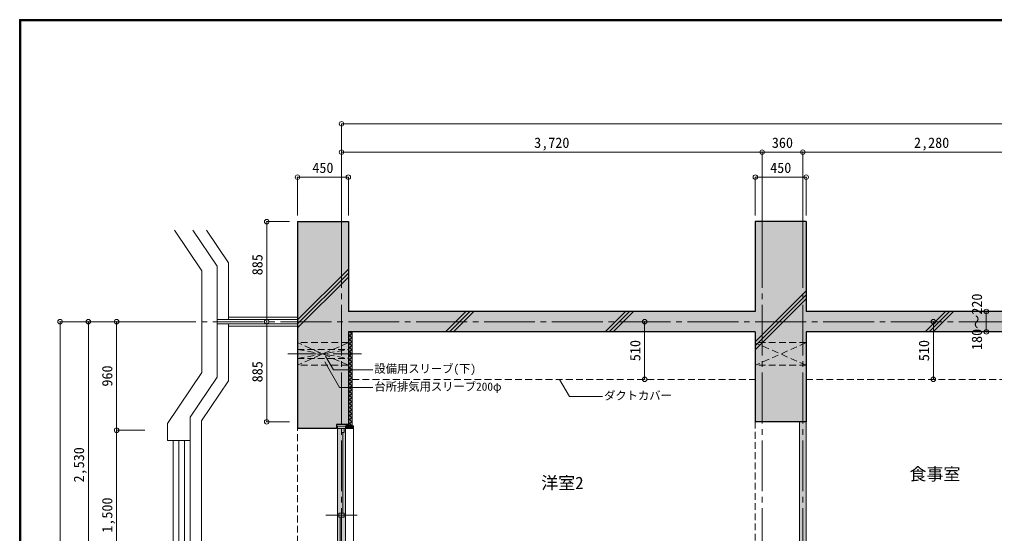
# Model space of a CAD drawing. Units: millimetres at full size, sheet at 1:50. Extents: x -9674 to 32603, y -6794 to 6791.
# Drawn here: x -9674 to -1049, y 2246 to 6791 of the extents above; entities that cross this region are included whole.
import ezdxf
from ezdxf.enums import TextEntityAlignment as Align

# ---------------------------------------------------------------- set-up
doc = ezdxf.new("R2010")
doc.units = ezdxf.units.MM
doc.header["$LTSCALE"] = 50
doc.header["$PDMODE"] = 32
doc.header["$PDSIZE"] = 40
for name, pattern in [('CHAIN1', [8, 5, -1, 1, -1]), ('CHAIN2', [12, 9, -1, 1, -1]), ('DASHED1', [1.8, 1.2, -0.6])]:
    doc.linetypes.add(name, pattern=pattern)
for name, color, linetype, lineweight in [('0-0_図面枠', 7, 'Continuous', 9), ('1-0_芯', 7, 'CHAIN2', 9), ('1-1_躯体', 2, 'Continuous', 25), ('1-2_間仕切', 3, 'Continuous', 18), ('1-3_建具', 3, 'Continuous', 18), ('1-6_ﾊﾞﾙｺﾆｰ・階段', 4, 'Continuous', 9), ('1-7_その他', 7, 'DASHED1', 9), ('1-8_ハッチ', 4, 'Continuous', 9), ('1-A_文字', 7, 'Continuous', 9), ('1-B_寸法', 7, 'Continuous', 9), ('1-C_梁', 7, 'DASHED1', 9)]:
    doc.layers.add(name, color=color, linetype=linetype, lineweight=lineweight)
for name, color, linetype in [('4-0', 1, 'Continuous'), ('4-1', 2, 'Continuous'), ('4-2', 4, 'Continuous'), ('4-F', 4, 'Continuous')]:
    doc.layers.add(name, color=color, linetype=linetype)
doc.styles.add('ＭＳ ゴシック', font='')
doc.styles.get('ＭＳ ゴシック').set_extended_font_data('MS Gothic')

msp = doc.modelspace()

# ---------------------------------------------------------------- linework, layer by layer
at = {"layer": '0-0_図面枠'}
for p, q in [((-9673.92, 6791.43), (-9673.92, -6793.93)), ((-9672.16, 6789.66), (-9672.16, -6792.16)), ((9697.16, 6789.66), (-9672.16, 6789.66)), ((-9670.4, 6787.9), (-9670.4, -6790.4)), ((9695.4, 6787.9), (-9670.4, 6787.9)), ((-9668.64, -6788.64), (-9668.64, 6786.14)), ((-9668.64, 6786.14), (9693.64, 6786.14)), ((-9666.87, 6784.38), (-9666.87, -6786.88)), ((9691.87, 6784.38), (-9666.87, 6784.38)), ((-9665.11, 6782.61), (-9665.11, -6785.11)), ((9690.11, 6782.61), (-9665.11, 6782.61)), ((-9663.35, 6780.85), (-9663.35, -6783.35)), ((9688.35, 6780.85), (-9663.35, 6780.85))]:
    msp.add_line(p, q, dxfattribs=at)
msp.add_lwpolyline([(9698.92, -6793.93), (9698.92, 6791.43), (-9673.92, 6791.43)], dxfattribs=at)
at = {"layer": '1-0_芯'}
for p, q in [((-6825, 4868.53), (-6825, -3981.47)), ((-3105, 4868.53), (-3105, -3981.47)), ((-2745, 4868.53), (-2745, -3981.47)), ((-8565, 4118.53), (8340, 4118.53))]:
    msp.add_line(p, q, dxfattribs=at)
at = {"layer": '1-1_躯体'}
for p, q in [((-7215, 5003.53), (-6765, 5003.53)), ((-7215, 5003.53), (-7215, 3173.53)), ((-6765, 5003.53), (-6765, 4208.53)), ((-2715, 5003.53), (-3165, 5003.53)), ((-3165, 5003.53), (-3165, 4208.53)), ((-2715, 5003.53), (-2715, 4208.53)), ((-3165, 4208.53), (-6765, 4208.53)), ((1785, 4208.53), (-2715, 4208.53)), ((-3165, 4028.53), (-6765, 4028.53)), ((-6765, 4028.53), (-6765, 3208.53)), ((-3165, 4028.53), (-3165, 3233.53)), ((-2715, 4028.53), (-2715, 3233.53)), ((1785, 4028.53), (-2715, 4028.53)), ((-6870, 3208.53), (-6870, 3173.53)), ((-6765, 3208.53), (-6870, 3208.53)), ((-2715, 3233.53), (-3165, 3233.53)), ((-6870, 3173.53), (-7215, 3173.53))]:
    msp.add_line(p, q, dxfattribs=at)
at = {"layer": '1-2_間仕切'}
msp.add_line((-2715, 3233.53), (-2715, 1553.53), dxfattribs=at)
msp.add_lwpolyline([(-2775, 3233.53), (-2775, 1553.53), (-2715, 1553.53)], dxfattribs=at)
at = {"layer": '1-3_建具', "color": 7, "lineweight": 9}
for p, q in [((-6860, 3193.53), (-6860, 3158.53)), ((-6860, 3193.53), (-6790, 3193.53)), ((-6790, 3158.53), (-6790, 3193.53)), ((-6790, 3173.53), (-6860, 3173.53)), ((-6860, 1658.53), (-6860, 3158.53)), ((-6790, 1658.53), (-6790, 3158.53)), ((-6718, 3173.53), (-6718, 1643.53)), ((-6686.52, 2408.53), (-6963.48, 2408.53))]:
    msp.add_line(p, q, dxfattribs=at)
at = {"layer": '1-3_建具'}
for p, q in [((-6825, 3138.53), (-6825, 3173.53)), ((-6801, 3138.53), (-6825, 3138.53)), ((-6813, 2426.03), (-6813, 3138.53)), ((-6801, 3138.53), (-6801, 3173.53)), ((-6825, 2391.03), (-6825, 2426.03)), ((-6801, 2391.03), (-6801, 2426.03)), ((-6849, 2391.03), (-6801, 2391.03)), ((-6837, 1678.53), (-6837, 2391.03))]:
    msp.add_line(p, q, dxfattribs=at)
for points in [[(-6718, 3173.53), (-6790, 3173.53), (-6790, 3198.53)], [(-6718, 3173.53), (-6718, 3198.53), (-6790, 3198.53)], [(-6849, 2391.03), (-6849, 2426.03), (-6801, 2426.03)]]:
    msp.add_lwpolyline(points, dxfattribs=at)
at = {"layer": '1-6_ﾊﾞﾙｺﾆｰ・階段', "color": 7}
for p, q in [((-8303.97, 4928.48), (-8060, 4568.53)), ((-8140.88, 4928.48), (-7925, 4609.97)), ((-7925, 3627.09), (-7925, 4609.97)), ((-8060, 3668.53), (-8060, 4568.53)), ((-7215, 4138.53), (-7925, 4138.53)), ((-7215, 4098.53), (-7925, 4098.53)), ((-8165, 3272.99), (-7925, 3627.09)), ((-8165, -231.47), (-8165, 3272.99)), ((-8365, 3068.53), (-8165, 3068.53)), ((-8315, -1855.47), (-8315, 3068.53)), ((-8265, -1840.12), (-8265, 3068.53)), ((-8215, -1824.76), (-8215, 3068.53))]:
    msp.add_line(p, q, dxfattribs=at)
at = {"layer": '1-6_ﾊﾞﾙｺﾆｰ・階段'}
for p, q in [((-8020.08, 4928.48), (-7825, 4640.66)), ((-7825, 4640.66), (-7825, 4138.53)), ((-7215, 4158.53), (-7825, 4158.53)), ((-7825, 4098.53), (-7825, 3596.39)), ((-7215, 4078.53), (-7825, 4078.53)), ((-8065, 3242.29), (-7825, 3596.39)), ((-8065, -1681.47), (-8065, 3242.29))]:
    msp.add_line(p, q, dxfattribs=at)
at = {"layer": '1-6_ﾊﾞﾙｺﾆｰ・階段', "color": 7}
msp.add_lwpolyline([(-8365, 3068.53), (-8365, 3218.53), (-8060, 3668.53)], dxfattribs=at)
at = {"layer": '1-7_その他'}
for p, q in [((-6765, 3733.53), (-7215, 3933.9)), ((-6765, 3933.53), (-7215, 3734.69)), ((-6765, 3933.53), (-7215, 3933.53)), ((-2715, 3933.53), (-3165, 3733.15)), ((-2715, 3933.53), (-3165, 3933.53)), ((-2715, 3733.53), (-3165, 3932.36)), ((-7215, 3793.53), (-6765, 3873.53)), ((-7215, 3873.53), (-6765, 3793.53)), ((-7215, 3873.53), (-6765, 3873.53)), ((-7215, 3793.53), (-6765, 3793.53)), ((-6765, 3733.53), (-7215, 3733.53)), ((-2715, 3733.53), (-3165, 3733.53))]:
    msp.add_line(p, q, dxfattribs=at)
at = {"layer": '1-7_その他', "linetype": 'CHAIN1'}
msp.add_line((-6650, 3833.53), (-7315, 3833.53), dxfattribs=at)
at = {"layer": '1-8_ハッチ'}
for p, q in [((-7215, 4134.06), (-6765, 4584.06)), ((-7215, 4098.71), (-6765, 4548.71)), ((-7215, 4063.35), (-6765, 4513.35)), ((-3165, 3941.42), (-2715, 4391.42)), ((-3165, 3906.07), (-2715, 4356.07)), ((-3165, 3870.71), (-2715, 4320.71)), ((-5906.32, 4028.53), (-5726.32, 4208.53)), ((-5870.97, 4028.53), (-5690.97, 4208.53)), ((-5835.61, 4028.53), (-5655.61, 4208.53)), ((-4492.11, 4028.53), (-4312.11, 4208.53)), ((-4456.76, 4028.53), (-4276.76, 4208.53)), ((-4421.4, 4028.53), (-4241.4, 4208.53)), ((-1663.68, 4028.53), (-1483.68, 4208.53)), ((-1628.33, 4028.53), (-1448.33, 4208.53)), ((-1592.97, 4028.53), (-1412.97, 4208.53)), ((-6765, 4018.38), (-6754.85, 4028.53)), ((-6765, 3983.02), (-6730, 4018.02)), ((-6765, 4007.28), (-6730, 3972.28)), ((-6765, 3947.67), (-6730, 3982.67)), ((-6765, 3971.93), (-6730, 3936.93)), ((-6750.89, 4028.53), (-6730, 4007.64)), ((-6730, 4028.53), (-6730, 3198.53)), ((-6765, 3912.31), (-6730, 3947.31)), ((-6765, 3936.57), (-6730, 3901.57)), ((-6765, 3876.96), (-6730, 3911.96)), ((-6765, 3901.22), (-6730, 3866.22)), ((-6765, 3841.6), (-6730, 3876.6)), ((-6765, 3865.86), (-6730, 3830.86)), ((-6765, 3806.25), (-6730, 3841.25)), ((-6765, 3830.51), (-6730, 3795.51)), ((-6765, 3770.89), (-6730, 3805.89)), ((-6765, 3795.15), (-6730, 3760.15)), ((-6765, 3735.54), (-6730, 3770.54)), ((-6765, 3759.8), (-6730, 3724.8)), ((-6765, 3700.18), (-6730, 3735.18)), ((-6765, 3724.44), (-6730, 3689.44)), ((-6765, 3664.82), (-6730, 3699.82)), ((-6765, 3689.09), (-6730, 3654.09)), ((-6765, 3629.47), (-6730, 3664.47)), ((-6765, 3653.73), (-6730, 3618.73)), ((-6765, 3594.11), (-6730, 3629.11)), ((-6765, 3618.37), (-6730, 3583.37)), ((-6765, 3558.76), (-6730, 3593.76)), ((-6765, 3583.02), (-6730, 3548.02)), ((-6765, 3523.4), (-6730, 3558.4)), ((-6765, 3547.66), (-6730, 3512.66)), ((-6765, 3488.05), (-6730, 3523.05)), ((-6765, 3512.31), (-6730, 3477.31)), ((-6765, 3452.69), (-6730, 3487.69)), ((-6765, 3476.95), (-6730, 3441.95)), ((-6765, 3417.34), (-6730, 3452.34)), ((-6765, 3441.6), (-6730, 3406.6)), ((-6765, 3381.98), (-6730, 3416.98)), ((-6765, 3406.24), (-6730, 3371.24)), ((-6765, 3346.63), (-6730, 3381.63)), ((-6765, 3370.89), (-6730, 3335.89)), ((-6765, 3311.27), (-6730, 3346.27)), ((-6765, 3335.53), (-6730, 3300.53)), ((-6765, 3275.92), (-6730, 3310.92)), ((-6765, 3300.18), (-6730, 3265.18)), ((-6765, 3240.56), (-6730, 3275.56)), ((-6765, 3264.82), (-6730, 3229.82)), ((-6765, 3205.21), (-6730, 3240.21)), ((-6765, 3229.47), (-6734.06, 3198.53)), ((-6736.32, 3198.53), (-6730, 3204.85))]:
    msp.add_line(p, q, dxfattribs=at)
at = {"layer": '1-A_文字'}
for p, q in [((-6966, 3814.02), (-6896.86, 3694.27)), ((-6973.28, 3763.72), (-6841.89, 3536.16)), ((-6896.86, 3694.27), (-6549.03, 3694.27)), ((-6841.89, 3536.16), (-6549.03, 3536.16)), ((-4897.83, 3608.53), (-4809.97, 3456.35)), ((-4809.97, 3456.35), (-4517.1, 3456.35))]:
    msp.add_line(p, q, dxfattribs=at)
at = {"layer": '1-B_寸法'}
for p, q in [((-6825, 5868.53), (-6825, 4868.53)), ((-6825, 5868.53), (6675, 5868.53)), ((-6825, 5618.53), (-3105, 5618.53)), ((-3105, 5618.53), (-2745, 5618.53)), ((-3105, 5618.53), (-3105, 4868.53)), ((-2745, 5618.53), (-465, 5618.53)), ((-2745, 5618.53), (-2745, 4868.53)), ((-7215, 5396.93), (-7215, 5056.74)), ((-7215, 5396.93), (-6765, 5396.93)), ((-6765, 5396.93), (-6765, 5056.74)), ((-3165, 5396.93), (-3165, 5056.74)), ((-3165, 5396.93), (-2715, 5396.93)), ((-2715, 5396.93), (-2715, 5056.74)), ((-7486.91, 4118.53), (-7486.91, 5003.53)), ((-7486.91, 5003.53), (-7284.15, 5003.53)), ((-1122.02, 4028.53), (-1122.02, 4208.53)), ((-9315, 4118.53), (-9315, -2381.47)), ((-9315, 4118.53), (-8565, 4118.53)), ((-9065, 4118.53), (-9065, 1588.53)), ((-8815, 4118.53), (-8815, 3158.53)), ((-7486.91, 3233.53), (-7486.91, 4118.53)), ((-4144.27, 3608.53), (-4144.27, 4118.53)), ((-1590, 3608.53), (-1590, 4118.53)), ((-7486.91, 3233.53), (-7284.15, 3233.53)), ((-8815, 3158.53), (-8815, 1658.53)), ((-8815, 3158.53), (-8565, 3158.53))]:
    msp.add_line(p, q, dxfattribs=at)
at = {"layer": '1-B_寸法', "color": 3}
for p in [(-6825, 5868.53), (-6825, 5618.53), (-3105, 5618.53), (-2745, 5618.53), (-7215, 5396.93), (-6765, 5396.93), (-3165, 5396.93), (-2715, 5396.93), (-7486.91, 5003.53), (-1122.02, 4208.53), (-9315, 4118.53), (-9065, 4118.53), (-8815, 4118.53), (-7486.91, 4118.53), (-4144.27, 4118.53), (-1590, 4118.53), (-1122.02, 4028.53), (-4144.27, 3608.53), (-1590, 3608.53), (-7486.91, 3233.53), (-8815, 3158.53)]:
    msp.add_point(p, dxfattribs=at)
at = {"layer": '1-C_梁'}
for p, q in [((-6730, 3608.53), (-3165, 3608.53)), ((-2715, 3608.53), (-465, 3608.53)), ((-3165, 3233.53), (-3165, 1628.53)), ((-7215, -1436.47), (-7215, 3173.53))]:
    msp.add_line(p, q, dxfattribs=at)
at = {"layer": '4-0'}
for points in [[(-6870, 3208.53), (-6765, 5003.53), (-7215, 5003.53)], [(-6870, 3208.53), (-7215, 5003.53), (-7215, 3173.53)], [(-6870, 3208.53), (-6765, 3208.53), (-6765, 5003.53)], [(-3165, 5003.53), (-2715, 5003.53), (-3165, 3233.53), (-2715, 3233.53)], [(-6765, 4208.53), (-6765, 4028.53), (-3165, 4208.53), (-3165, 4028.53)], [(-2715, 4208.53), (-2715, 4028.53), (1785, 4208.53), (1785, 4028.53)], [(-7215, 3173.53), (-6870, 3173.53), (-6870, 3208.53)]]:
    msp.add_solid(points, dxfattribs=at)
at = {"layer": '4-1'}
msp.add_solid([(-6860, 3193.53), (-6790.02, 3193.53), (-6860, 1623.53), (-6790.19, 1623.53)], dxfattribs=at)
at = {"layer": '4-2'}
msp.add_solid([(-2775, 1553.53), (-2715, 1553.53), (-2775, 3233.53), (-2715, 3233.53)], dxfattribs=at)
at = {"layer": '4-F'}
for points in [[(-6730, 4028.53), (-6765, 4028.53), (-6765, 3208.53)], [(-6730, 3198.53), (-6730, 4028.53), (-6765, 3208.53)], [(-6790.03, 3208.76), (-6790, 3173.53), (-6718, 3173.53)], [(-6790.03, 3208.76), (-6718, 3173.53), (-6730, 3198.53)], [(-6730, 3198.53), (-6765, 3208.53), (-6790.03, 3208.76)], [(-6718, 3173.53), (-6718, 3198.53), (-6730, 3198.53)]]:
    msp.add_solid(points, dxfattribs=at)

# ---------------------------------------------------------------- texts
at = {"layer": '1-A_文字', "style": 'ＭＳ ゴシック'}
for s, height, p in [('設備用スリーブ(下)', 73.31, (-6534.92, 3644.21)), ('台所排気用スリーブ200φ', 73.31, (-6534.92, 3486.1)), ('ダクトカバー', 73.31, (-4502.99, 3406.29)), ('洋室2', 110, (-5058.68, 2604.94)), ('食事室', 110, (-1801.43, 2683.76))]:
    msp.add_text(s, height=height, dxfattribs=at).set_placement(p, align=Align.BOTTOM_LEFT)
at = {"layer": '1-B_寸法', "style": 'ＭＳ ゴシック'}
for s, p in [('3,720', (-5121.25, 5628.53)), ('360', (-3018.75, 5628.53)), ('2,280', (-1761.25, 5628.53)), ('450', (-7083.75, 5406.93)), ('450', (-3033.75, 5406.93))]:
    msp.add_text(s, height=91.64, dxfattribs=at).set_placement(p, align=Align.BOTTOM_LEFT)
for s, p in [('885', (-7496.91, 4529.21)), ('180～220', (-1132.02, 3868.53)), ('510', (-4154.27, 3769.78)), ('510', (-1600, 3769.78)), ('960', (-8825, 3544.78)), ('885', (-7496.91, 3582.28)), ('2,530', (-9075, 2697.28)), ('1,500', (-8825, 2252.28))]:
    msp.add_text(s, height=91.64, rotation=90, dxfattribs=at).set_placement(p, align=Align.BOTTOM_LEFT)

doc.saveas('drawing.dxf')
